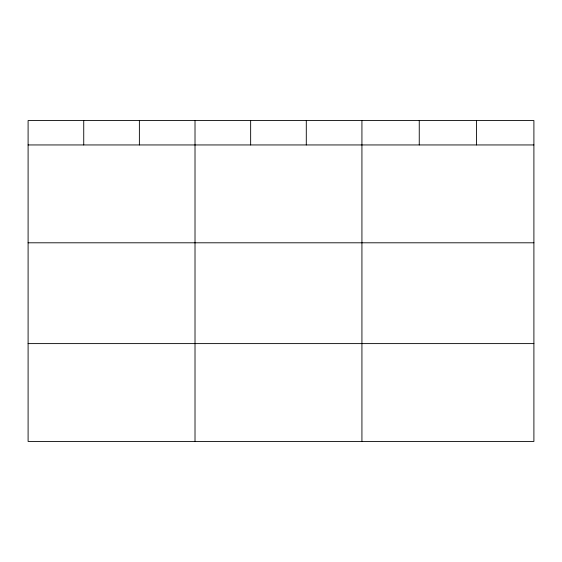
<?xml version="1.0" encoding="UTF-8"?>
<svg xmlns="http://www.w3.org/2000/svg" width="562" height="562" viewBox="0 0 562 562"><rect width="100%" height="100%" fill="white"/><g stroke="black" fill="none" stroke-linecap="round" stroke-linejoin="round"><path stroke-width="0.84" d="M533.9 242.798L533.9 120.549L28.1 120.549L28.1 441.451L533.9 441.451L533.9 242.798L28.1 242.798M28.1 144.947L533.9 144.947M28.1 343.607L533.9 343.607M476.576 120.549L476.576 144.947M419.252 120.549L419.252 144.947M361.928 120.549L361.928 441.451M306.29 120.549L306.29 144.947M250.652 120.549L250.652 144.947M195.014 120.549L195.014 441.451M139.376 120.549L139.376 144.947M83.738 120.549L83.738 144.947"/></g></svg>
